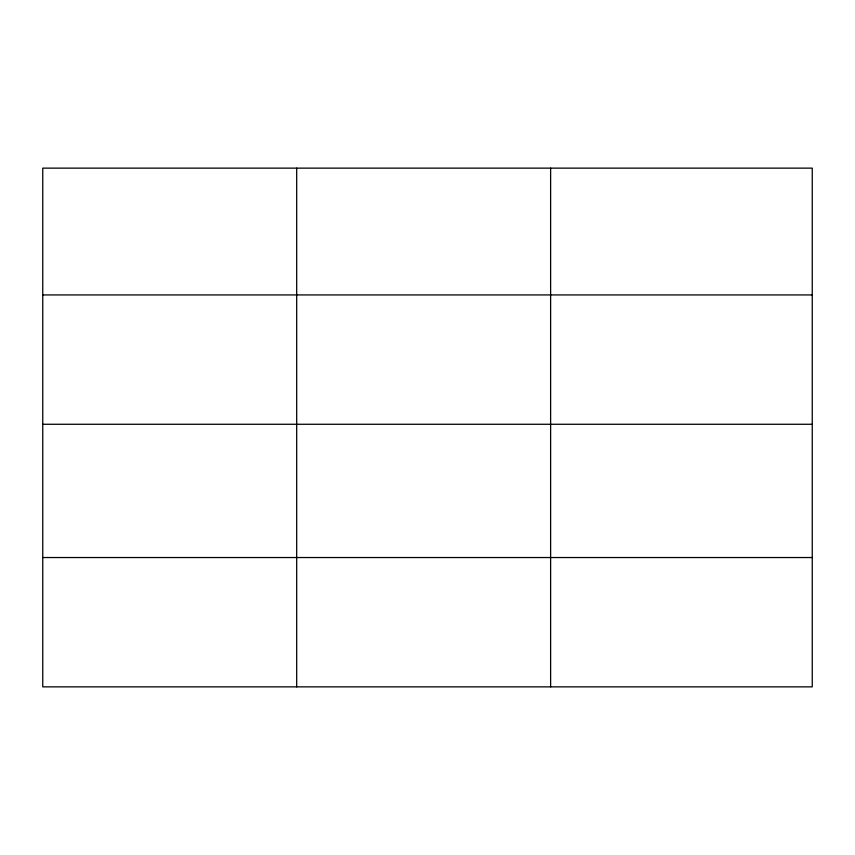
<?xml version="1.0" encoding="UTF-8"?>
<svg xmlns="http://www.w3.org/2000/svg" width="855" height="855" viewBox="0 0 855 855"><rect width="100%" height="100%" fill="white"/><g stroke="black" fill="none" stroke-linecap="round" stroke-linejoin="round"><path stroke-width="1.28" d="M812.25 424.272L812.25 168.136L42.75 168.136L42.75 686.864L812.25 686.864L812.25 424.272L42.75 424.272M42.75 294.932L812.25 294.932M42.75 557.535L812.25 557.535M550.62 168.136L550.62 686.864M296.685 168.136L296.685 686.864"/></g></svg>
